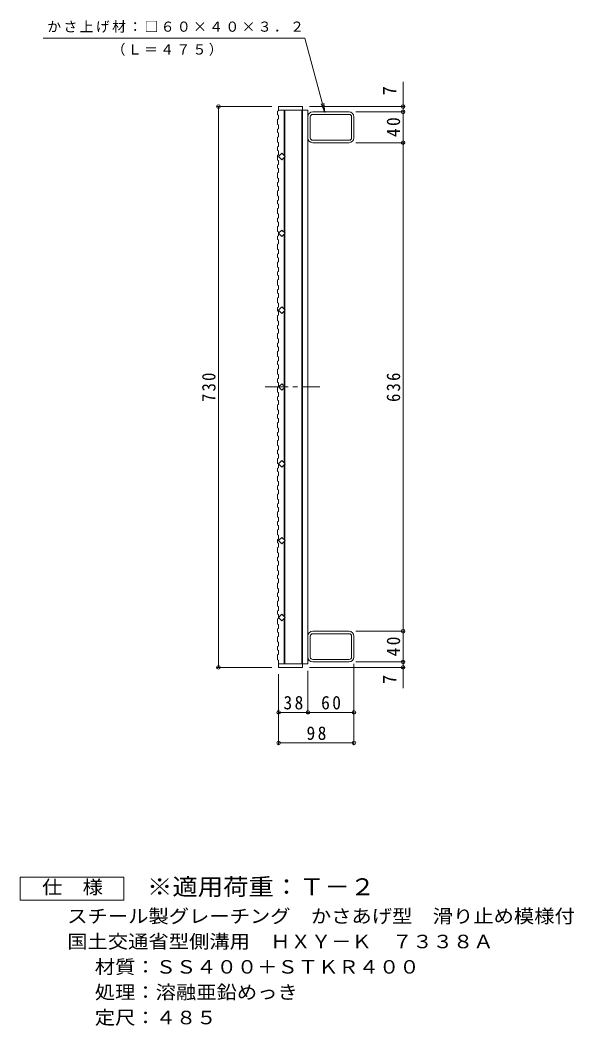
# Model space of a CAD drawing. Units: millimetres, scale not verified. Extents: x -641 to 983, y -824 to 764.
# Drawn here: x 263 to 983, y -644 to 666 of the extents above; entities that cross this region are included whole.
import ezdxf
from ezdxf.enums import TextEntityAlignment as Align

# ---------------------------------------------------------------- set-up
doc = ezdxf.new("R2010")
doc.units = ezdxf.units.MM
doc.header["$LTSCALE"] = 6
doc.header["$PDMODE"] = 32
doc.header["$PDSIZE"] = 4.8
doc.linetypes.add('CHAIN1', pattern=[8, 5, -1, 1, -1])
for name, color, linetype, lineweight in [('A-1_ピット', 2, 'Continuous', 9), ('A-2_蓋', 3, 'Continuous', 9), ('A-4_寸法', 7, 'Continuous', 9), ('A-A', 3, 'Continuous', 9), ('F-4_F-4ﾚｲﾔ', 2, 'Continuous', 9)]:
    doc.layers.add(name, color=color, linetype=linetype, lineweight=lineweight)
doc.layers.add('F-5_F-5ﾚｲﾔ', color=2, linetype='Continuous')
doc.styles.add('ＭＳ ゴシック', font='')
doc.styles.get('ＭＳ ゴシック').set_extended_font_data('MS Gothic')

msp = doc.modelspace()

# ---------------------------------------------------------------- linework, layer by layer
at = {"layer": 'A-1_ピット'}
for p, q in [((640.024, 512.437), (640.024, 539.637)), ((690.424, 546.037), (643.224, 546.037)), ((690.424, 542.837), (643.224, 542.837)), ((693.624, 512.437), (693.624, 539.637)), ((696.824, 512.437), (696.824, 539.637)), ((643.224, 509.237), (690.424, 509.237)), ((690.424, 506.037), (643.224, 506.037)), ((690.424, -129.963), (643.224, -129.963)), ((640.024, -136.363), (640.024, -163.563)), ((643.224, -133.163), (690.424, -133.163)), ((693.624, -136.363), (693.624, -163.563)), ((696.824, -136.363), (696.824, -163.563)), ((690.424, -166.763), (643.224, -166.763)), ((690.424, -169.963), (643.224, -169.963))]:
    msp.add_line(p, q, dxfattribs=at)
for centre, radius, start, end in [((643.224, 539.637), 6.4, 90, 180), ((643.224, 539.637), 3.2, 90, 180), ((690.424, 539.637), 6.4, 0, 90), ((690.424, 539.637), 3.2, 0, 90), ((643.224, 512.437), 6.4, 180, 270), ((643.224, 512.437), 3.2, 180, 270), ((690.424, 512.437), 6.4, 270, 0), ((690.424, 512.437), 3.2, 270, 0), ((643.224, -136.363), 6.4, 90, 180), ((690.424, -136.363), 6.4, 0, 90), ((643.224, -136.363), 3.2, 90, 180), ((690.424, -136.363), 3.2, 0, 90), ((643.224, -163.563), 6.4, 180, 270), ((643.224, -163.563), 3.2, 180, 270), ((690.424, -163.563), 3.2, 270, 0), ((690.424, -163.563), 6.4, 270, 0)]:
    msp.add_arc(centre, radius, start, end, dxfattribs=at)
at = {"layer": 'A-2_蓋'}
for p, q in [((598.824, 553.037), (629.824, 553.037)), ((598.824, 553.037), (598.824, 547.394)), ((629.824, 553.037), (629.824, 388.037)), ((598.824, 548.537), (636.824, 548.537)), ((605.824, 548.537), (605.824, 489.522)), ((606.824, 548.537), (606.824, 488.522)), ((628.824, 548.537), (628.824, 388.037)), ((636.824, 548.537), (636.824, -172.463)), ((605.824, 486.551), (605.824, 389.522)), ((606.824, 487.552), (606.824, 388.522)), ((605.824, 386.552), (605.824, 289.522)), ((606.824, 387.551), (606.824, 288.522)), ((628.824, -172.463), (628.824, 388.037)), ((629.824, -176.963), (629.824, 388.037)), ((605.824, 286.552), (605.824, 189.522)), ((606.824, 287.552), (606.824, 188.522)), ((605.824, 186.552), (605.824, 89.522)), ((606.824, 187.552), (606.824, 88.522)), ((605.824, 86.552), (605.824, -10.478)), ((606.824, 87.552), (606.824, -11.478)), ((606.824, -12.448), (606.824, -111.478)), ((605.824, -13.448), (605.824, -110.478)), ((605.824, -172.463), (605.824, -113.449)), ((606.824, -172.463), (606.824, -112.449)), ((598.824, -172.463), (636.824, -172.463))]:
    msp.add_line(p, q, dxfattribs=at)
at = {"layer": 'A-2_蓋', "linetype": 'CHAIN1'}
msp.add_line((581.271, 188.037), (652.272, 188.037), dxfattribs=at)
at = {"layer": 'A-2_蓋'}
for points in [[(607.31, 488.037), (603.067, 483.794), (598.824, 488.037), (603.067, 492.279)], [(607.31, 388.037), (603.067, 383.794), (598.824, 388.037), (603.067, 392.279)], [(607.31, 288.037), (603.067, 283.794), (598.824, 288.037), (603.067, 292.279)], [(607.31, 188.037), (603.067, 183.794), (598.824, 188.037), (603.067, 192.279)], [(607.31, 88.037), (603.067, 83.794), (598.824, 88.037), (603.067, 92.279)], [(607.31, -11.963), (603.067, -16.206), (598.824, -11.963), (603.067, -7.721)], [(607.31, -111.963), (603.067, -107.721), (598.824, -111.963), (603.067, -116.206)]]:
    msp.add_lwpolyline(points, close=True, dxfattribs=at)
msp.add_lwpolyline([(598.824, -172.463), (598.824, -176.963), (629.824, -176.963)], dxfattribs=at)
at = {"layer": 'A-4_寸法'}
for p, q in [((760.666, 585.23), (760.666, 546.037)), ((589.824, 553.037), (518.741, 553.037)), ((520.541, -176.963), (520.541, 553.037)), ((638.824, 553.037), (762.466, 553.037)), ((659.086, 545.11), (654.302, 556.659)), ((659.086, 545.11), (657.454, 557.503)), ((699.424, 546.037), (762.466, 546.037)), ((760.666, 546.037), (760.666, 506.037)), ((699.424, 506.037), (762.466, 506.037)), ((760.666, 506.037), (760.666, -129.963)), ((699.424, -129.963), (762.466, -129.963)), ((760.666, -129.963), (760.666, -169.963)), ((699.424, -169.963), (762.466, -169.963)), ((760.666, -169.963), (760.666, -203.92)), ((589.824, -176.963), (518.741, -176.963)), ((636.824, -181.463), (636.824, -237.35)), ((638.824, -176.963), (762.466, -176.963)), ((696.824, -172.563), (696.824, -277.043)), ((598.824, -185.963), (598.824, -277.043)), ((598.824, -235.55), (636.824, -235.55)), ((636.824, -235.55), (696.824, -235.55)), ((598.824, -275.244), (696.824, -275.244))]:
    msp.add_line(p, q, dxfattribs=at)
msp.add_lwpolyline([(659.086, 545.11), (633.095, 642.11), (292.508, 642.11)], dxfattribs=at)
for p in [(520.541, 553.037), (760.666, 553.037), (760.666, 546.037), (760.666, 506.037), (760.666, -129.963), (760.666, -169.963), (520.541, -176.963), (760.666, -176.963), (598.824, -235.55), (636.824, -235.55), (696.824, -235.55), (598.824, -275.244), (696.824, -275.244)]:
    msp.add_point(p, dxfattribs=at)
at = {"layer": 'A-A'}
for p, q in [((597.324, 546.882), (598.824, 547.394)), ((597.324, 536.339), (598.824, 536.85)), ((597.324, 523.656), (598.824, 524.167)), ((598.824, 529.28), (598.824, 524.167)), ((597.324, 513.113), (598.824, 513.624)), ((597.324, 500.429), (598.824, 500.941)), ((598.824, 506.054), (598.824, 500.941)), ((597.324, 489.886), (598.824, 490.398)), ((597.324, 477.203), (598.824, 477.714)), ((598.824, 482.828), (598.824, 477.714)), ((598.824, 472.285), (598.824, 467.171)), ((597.324, 466.66), (598.824, 467.171)), ((598.824, 459.601), (598.824, 454.488)), ((597.324, 453.977), (598.824, 454.488)), ((598.824, 449.058), (598.824, 443.945)), ((597.324, 443.434), (598.824, 443.945)), ((598.824, 436.375), (598.824, 431.262)), ((597.324, 430.75), (598.824, 431.262)), ((597.324, 420.207), (598.824, 420.719)), ((598.824, 425.832), (598.824, 420.719)), ((597.324, 407.524), (598.824, 408.035)), ((598.824, 413.148), (598.824, 408.035)), ((597.324, 396.98), (598.824, 397.492)), ((598.824, 402.605), (598.824, 397.492)), ((597.324, 384.297), (598.824, 384.809)), ((598.824, 389.922), (598.824, 384.809)), ((597.324, 373.754), (598.824, 374.265)), ((598.824, 379.379), (598.824, 374.265)), ((598.824, 366.696), (598.824, 361.582)), ((597.324, 361.071), (598.824, 361.582)), ((598.824, 356.152), (598.824, 351.039)), ((597.324, 350.528), (598.824, 351.039)), ((598.824, 343.469), (598.824, 338.356)), ((597.324, 337.844), (598.824, 338.356)), ((597.324, 327.301), (598.824, 327.813)), ((598.824, 332.926), (598.824, 327.813)), ((597.324, 314.618), (598.824, 315.129)), ((598.824, 320.242), (598.824, 315.129)), ((597.324, 304.075), (598.824, 304.586)), ((598.824, 309.699), (598.824, 304.586)), ((597.324, 291.391), (598.824, 291.903)), ((598.824, 297.016), (598.824, 291.903)), ((597.324, 280.848), (598.824, 281.359)), ((598.824, 286.473), (598.824, 281.359)), ((597.324, 268.165), (598.824, 268.676)), ((598.824, 273.79), (598.824, 268.676)), ((598.824, 263.246), (598.824, 258.133)), ((597.324, 257.622), (598.824, 258.133)), ((598.824, 250.563), (598.824, 245.45)), ((597.324, 244.938), (598.824, 245.45)), ((598.824, 240.02), (598.824, 234.907)), ((597.324, 234.395), (598.824, 234.907)), ((598.824, 227.336), (598.824, 222.223)), ((597.324, 221.712), (598.824, 222.223)), ((597.324, 211.169), (598.824, 211.68)), ((598.824, 216.793), (598.824, 211.68)), ((597.324, 198.485), (598.824, 198.997)), ((598.824, 204.11), (598.824, 198.997)), ((597.324, 187.942), (598.824, 188.454)), ((598.824, 193.567), (598.824, 188.454)), ((597.324, 175.259), (598.824, 175.77)), ((598.824, 180.884), (598.824, 175.77)), ((598.824, 170.34), (598.824, 165.227)), ((597.324, 164.716), (598.824, 165.227)), ((598.824, 157.657), (598.824, 152.544)), ((597.324, 152.032), (598.824, 152.544)), ((598.824, 147.114), (598.824, 142)), ((597.324, 141.489), (598.824, 142)), ((598.824, 134.431), (598.824, 129.317)), ((597.324, 128.806), (598.824, 129.317)), ((597.324, 118.263), (598.824, 118.774)), ((598.824, 123.887), (598.824, 118.774)), ((597.324, 105.579), (598.824, 106.091)), ((598.824, 111.204), (598.824, 106.091)), ((597.324, 95.036), (598.824, 95.548)), ((598.824, 100.661), (598.824, 95.548)), ((597.324, 82.353), (598.824, 82.864)), ((598.824, 87.978), (598.824, 82.864)), ((597.324, 71.81), (598.824, 72.321)), ((598.824, 77.434), (598.824, 72.321)), ((597.324, 59.126), (598.824, 59.638)), ((598.824, 64.751), (598.824, 59.638)), ((598.824, 54.208), (598.824, 49.095)), ((597.324, 48.583), (598.824, 49.095)), ((598.824, 41.525), (598.824, 36.411)), ((597.324, 35.9), (598.824, 36.411)), ((598.824, 30.981), (598.824, 25.868)), ((597.324, 25.357), (598.824, 25.868)), ((597.324, 12.673), (598.824, 13.185)), ((598.824, 18.298), (598.824, 13.185)), ((597.324, 2.13), (598.824, 2.642)), ((598.824, 7.755), (598.824, 2.642)), ((597.324, -10.553), (598.824, -10.042)), ((598.824, -4.929), (598.824, -10.042)), ((597.324, -21.096), (598.824, -20.585)), ((598.824, -15.472), (598.824, -20.585)), ((597.324, -33.78), (598.824, -33.268)), ((598.824, -28.155), (598.824, -33.268)), ((598.824, -38.698), (598.824, -43.811)), ((597.324, -44.323), (598.824, -43.811)), ((598.824, -51.381), (598.824, -56.495)), ((597.324, -57.006), (598.824, -56.495)), ((598.824, -61.925), (598.824, -67.038)), ((597.324, -67.549), (598.824, -67.038)), ((598.824, -74.608), (598.824, -79.721)), ((597.324, -80.233), (598.824, -79.721)), ((597.324, -90.776), (598.824, -90.264)), ((598.824, -85.151), (598.824, -90.264)), ((597.324, -103.459), (598.824, -102.948)), ((598.824, -97.834), (598.824, -102.948)), ((597.324, -114.002), (598.824, -113.491)), ((598.824, -108.378), (598.824, -113.491)), ((597.324, -126.686), (598.824, -126.174)), ((598.824, -121.061), (598.824, -126.174)), ((597.324, -137.229), (598.824, -136.718)), ((598.824, -131.604), (598.824, -136.718)), ((597.324, -149.912), (598.824, -149.401)), ((598.824, -144.287), (598.824, -149.401)), ((598.824, -154.831), (598.824, -159.944)), ((597.324, -160.455), (598.824, -159.944))]:
    msp.add_line(p, q, dxfattribs=at)
for points in [[(597.324, 546.882), (597.324, 542.475), (598.824, 541.964), (598.824, 536.85)], [(597.324, 536.339), (597.324, 529.792), (598.824, 529.28)], [(597.324, 523.656), (597.324, 519.249), (598.824, 518.737), (598.824, 513.624)], [(597.324, 513.113), (597.324, 506.565), (598.824, 506.054)], [(597.324, 500.429), (597.324, 496.022), (598.824, 495.511), (598.824, 490.398)], [(597.324, 489.886), (597.324, 483.339), (598.824, 482.828)], [(597.324, 477.203), (597.324, 472.796), (598.824, 472.285)], [(597.324, 466.66), (597.324, 460.113), (598.824, 459.601)], [(597.324, 453.977), (597.324, 449.569), (598.824, 449.058)], [(597.324, 443.434), (597.324, 436.886), (598.824, 436.375)], [(597.324, 430.75), (597.324, 426.343), (598.824, 425.832)], [(597.324, 420.207), (597.324, 413.66), (598.824, 413.148)], [(597.324, 407.524), (597.324, 403.116), (598.824, 402.605)], [(597.324, 396.98), (597.324, 390.433), (598.824, 389.922)], [(597.324, 384.297), (597.324, 379.89), (598.824, 379.379)], [(597.324, 373.754), (597.324, 367.207), (598.824, 366.696)], [(597.324, 361.071), (597.324, 356.664), (598.824, 356.152)], [(597.324, 350.528), (597.324, 343.98), (598.824, 343.469)], [(597.324, 337.844), (597.324, 333.437), (598.824, 332.926)], [(597.324, 327.301), (597.324, 320.754), (598.824, 320.242)], [(597.324, 314.618), (597.324, 310.21), (598.824, 309.699)], [(597.324, 304.075), (597.324, 297.527), (598.824, 297.016)], [(597.324, 291.391), (597.324, 286.984), (598.824, 286.473)], [(597.324, 280.848), (597.324, 274.301), (598.824, 273.79)], [(597.324, 268.165), (597.324, 263.758), (598.824, 263.246)], [(597.324, 257.622), (597.324, 251.074), (598.824, 250.563)], [(597.324, 244.938), (597.324, 240.531), (598.824, 240.02)], [(597.324, 234.395), (597.324, 227.848), (598.824, 227.336)], [(597.324, 221.712), (597.324, 217.305), (598.824, 216.793)], [(597.324, 211.169), (597.324, 204.621), (598.824, 204.11)], [(597.324, 198.485), (597.324, 194.078), (598.824, 193.567)], [(597.324, 187.942), (597.324, 181.395), (598.824, 180.884)], [(597.324, 175.259), (597.324, 170.851), (598.824, 170.34)], [(597.324, 164.716), (597.324, 158.168), (598.824, 157.657)], [(597.324, 152.032), (597.324, 147.625), (598.824, 147.114)], [(597.324, 141.489), (597.324, 134.942), (598.824, 134.431)], [(597.324, 128.806), (597.324, 124.399), (598.824, 123.887)], [(597.324, 118.263), (597.324, 111.715), (598.824, 111.204)], [(597.324, 105.579), (597.324, 101.172), (598.824, 100.661)], [(597.324, 95.036), (597.324, 88.489), (598.824, 87.978)], [(597.324, 82.353), (597.324, 77.946), (598.824, 77.434)], [(597.324, 71.81), (597.324, 65.262), (598.824, 64.751)], [(597.324, 59.126), (597.324, 54.719), (598.824, 54.208)], [(597.324, 48.583), (597.324, 42.036), (598.824, 41.525)], [(597.324, 35.9), (597.324, 31.493), (598.824, 30.981)], [(597.324, 25.357), (597.324, 18.809), (598.824, 18.298)], [(597.324, 12.673), (597.324, 8.266), (598.824, 7.755)], [(597.324, 2.13), (597.324, -4.417), (598.824, -4.929)], [(597.324, -10.553), (597.324, -14.96), (598.824, -15.472)], [(597.324, -21.096), (597.324, -27.644), (598.824, -28.155)], [(597.324, -33.78), (597.324, -38.187), (598.824, -38.698)], [(597.324, -44.323), (597.324, -50.87), (598.824, -51.381)], [(597.324, -57.006), (597.324, -61.413), (598.824, -61.925)], [(597.324, -67.549), (597.324, -74.097), (598.824, -74.608)], [(597.324, -80.233), (597.324, -84.64), (598.824, -85.151)], [(597.324, -90.776), (597.324, -97.323), (598.824, -97.834)], [(597.324, -103.459), (597.324, -107.866), (598.824, -108.378)], [(597.324, -114.002), (597.324, -120.55), (598.824, -121.061)], [(597.324, -126.686), (597.324, -131.093), (598.824, -131.604)], [(597.324, -137.229), (597.324, -143.776), (598.824, -144.287)], [(597.324, -149.912), (597.324, -154.319), (598.824, -154.831)], [(597.324, -160.455), (597.324, -167.003), (598.824, -167.514), (598.824, -172.627)]]:
    msp.add_lwpolyline(points, dxfattribs=at)
at = {"layer": 'F-4_F-4ﾚｲﾔ'}
msp.add_lwpolyline([(262.589, -480.169), (262.589, -450.168), (397.589, -450.168), (397.589, -480.169)], close=True, dxfattribs=at)

# ---------------------------------------------------------------- texts
at = {"layer": 'A-4_寸法', "color": 2, "style": 'ＭＳ ゴシック'}
for p in [(757.066, 567.651), (757.066, -198.644)]:
    msp.add_text('7', height=17.6, rotation=90, dxfattribs=at).set_placement(p, align=Align.BOTTOM_LEFT)
at = {"layer": 'A-4_寸法', "char_height": 13.2, "attachment_point": 7, "style": 'ＭＳ ゴシック'}
for s, insert in [('\\T1.17;かさ上げ材：□６０×４０×３．２', (297.907, 649.025)), ('\\T1.17;（Ｌ＝４７５）', (381.578, 619.019))]:
    msp.add_mtext(s, dxfattribs=dict(at, insert=insert))
at = {"layer": 'A-4_寸法', "color": 2, "char_height": 17.6, "attachment_point": 7, "rotation": 90, "style": 'ＭＳ ゴシック'}
for s, insert in [('\\T1.27;\\W0.95;40', (757.066, 513.287)), ('\\T1.27;\\W0.9;730', (516.941, 168.537)), ('\\T1.27;\\W0.9;636', (757.066, 168.537)), ('\\T1.27;\\W0.95;40', (757.066, -162.713))]:
    msp.add_mtext(s, dxfattribs=dict(at, insert=insert))
at = {"layer": 'A-4_寸法', "color": 2, "char_height": 17.6, "attachment_point": 7, "style": 'ＭＳ ゴシック'}
for s, insert in [('\\T1.27;\\W0.95;38', (605.074, -231.95)), ('\\T1.27;\\W0.95;60', (654.074, -231.95)), ('\\T1.27;\\W0.95;98', (635.074, -271.643))]:
    msp.add_mtext(s, dxfattribs=dict(at, insert=insert))
at = {"layer": 'F-4_F-4ﾚｲﾔ', "style": 'ＭＳ ゴシック', "width": 1.1}
for s, p in [('仕\u3000様', (291.089, -477.168)), ('スチール製グレーチング\u3000かさあげ型\u3000滑り止め模様付', (323.843, -514.921)), ('国土交通省型側溝用\u3000ＨＸＹ－Ｋ\u3000７３３８Ａ', (323.843, -547.921)), ('材質：ＳＳ４００＋ＳＴＫＲ４００', (359.67, -580.92)), ('処理：溶融亜鉛めっき', (359.67, -613.92)), ('定尺：４８５', (359.67, -646.921))]:
    msp.add_text(s, height=17.6, dxfattribs=at).set_placement(p, align=Align.BOTTOM_LEFT)
at = {"layer": 'F-5_F-5ﾚｲﾔ', "color": 3, "style": 'ＭＳ ゴシック', "width": 1.1}
msp.add_text('※適用荷重：Ｔ－２', height=21.99, dxfattribs=at).set_placement((427.589, -480.169), align=Align.BOTTOM_LEFT)

doc.saveas('drawing.dxf')
